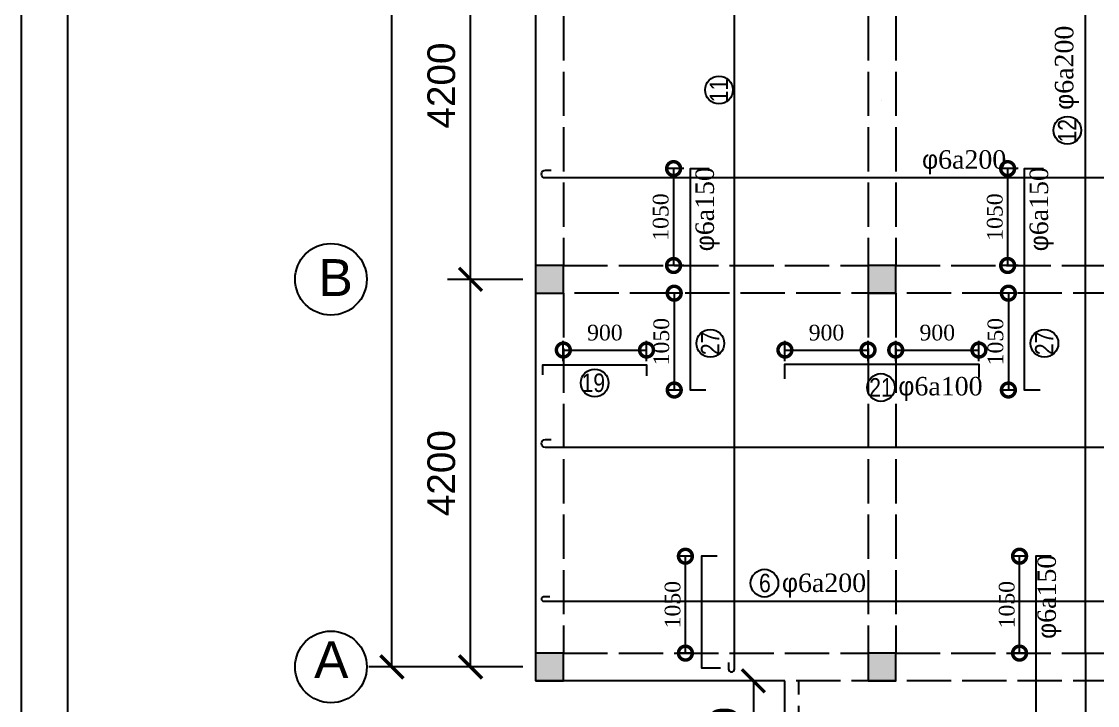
# Model space of a CAD drawing. Extents: x -105064 to -20964, y -943 to 58457.
# Drawn here: x -105064 to -93411, y 30565 to 37976 of the extents above; entities that cross this region are included whole.
import ezdxf

# ---------------------------------------------------------------- set-up
doc = ezdxf.new("R2010")
doc.units = 0
doc.header["$LTSCALE"] = 40
doc.linetypes.add('ACAD_ISO02W100', pattern=[15, 12, -3])
doc.layers.get('0').update_dxf_attribs({"linetype": 'CONTINUOUS'})
doc.layers.get('DEFPOINTS').update_dxf_attribs({"linetype": 'CONTINUOUS'})
for name, color, linetype in [('BAO', 3, 'CONTINUOUS'), ('COT', 3, 'CONTINUOUS'), ('KTHUOT', 6, 'CONTINUOUS'), ('MANH', 2, 'CONTINUOUS'), ('TEXT', 7, 'CONTINUOUS'), ('THEP', 1, 'CONTINUOUS'), ('TUONG', 7, 'CONTINUOUS')]:
    doc.layers.add(name, color=color, linetype=linetype)
doc.styles.add('DIM-NEW', font='')
doc.styles.add('VNI-HELVE', font='')
doc.styles.add('VNI-TIMES', font='')
doc.styles.get('DIM-NEW').set_extended_font_data('VNI-Helve-Condense')
doc.styles.get('VNI-HELVE').set_extended_font_data('VNI-Helve')
doc.styles.get('VNI-TIMES').set_extended_font_data('VNI-Times')
doc.dimstyles.new('D1', dxfattribs={"dimscale": 0, "dimtxt": 300, "dimasz": 250, "dimexe": 250, "dimexo": 0, "dimgap": 160, "dimtad": 1, "dimdec": 0, "dimdsep": 46, "dimtxsty": 'VNI-HELVE', "dimblk1": 'ARCHTICK', "dimblk2": 'ARCHTICK', "dimsah": 1, "dimcen": 2.5, "dimclrd": 6, "dimclre": 6, "dimclrt": 6, "dimadec": 0, "dimazin": 0, "dimtfac": 1, "dimtdec": 0, "dimtmove": 0, "dimatfit": 3, "dimldrblk": 'ARCHTICK', "dimfxl": 1, "dimtolj": 1, "dimtzin": 0, "dimarcsym": 0})

# ---------------------------------------------------------------- blocks, each defined once
blk = doc.blocks.new('_ARCHTICK')
at = {"color": 0, "linetype": 'ByBlock', "const_width": 0.15}
blk.add_lwpolyline([(-0.5, -0.5), (0.5, 0.5)], dxfattribs=at)
blk = doc.blocks.new('*D30')
at = {"layer": 'DEFPOINTS', "color": 0, "linetype": 'Continuous', "transparency": 16777216}
for p in [(-96796, 30832), (-97138, 29332), (-96796, 29332)]:
    blk.add_point(p, dxfattribs=at)
at = {"layer": 'KTHUOT', "color": 6, "linetype": 'Continuous', "lineweight": -2, "transparency": 16777216}
for p, q in [((-96796, 30832), (-97388, 30832)), ((-97138, 30832), (-97138, 29332)), ((-96796, 29332), (-97388, 29332))]:
    blk.add_line(p, q, dxfattribs=at)
at = {"layer": 'KTHUOT', "color": 6, "linetype": 'Continuous', "lineweight": -2, "transparency": 16777216, "xscale": 250, "yscale": 250, "zscale": 250}
for p, rotation in [((-97138, 30832), 90), ((-97138, 29332), 270)]:
    blk.add_blockref('_ARCHTICK', p, dxfattribs=dict(at, rotation=rotation))
at = {"layer": 'KTHUOT', "color": 6, "linetype": 'Continuous', "transparency": 16777216, "insert": (-97452, 30082), "char_height": 300, "attachment_point": 5, "rotation": 90, "style": 'VNI-HELVE'}
blk.add_mtext('\\A1;1500', dxfattribs=at)
blk = doc.blocks.new('_DotSmall')
at = {"color": 0, "linetype": 'ByBlock', "const_width": 0.5}
blk.add_lwpolyline([(-0.0625, 0, 1), (0.0625, 0, 1)], format="xyb", close=True, dxfattribs=at)
blk = doc.blocks.new('*D180')
at = {"layer": 'DEFPOINTS', "color": 0, "linetype": 'Continuous', "transparency": 16777216}
for p in [(-98295, 34416), (-99196, 34227), (-98295, 34227)]:
    blk.add_point(p, dxfattribs=at)
at = {"layer": 'KTHUOT', "color": 9, "linetype": 'Continuous', "lineweight": -2, "transparency": 16777216}
for p, q in [((-99196, 34297), (-99196, 34516)), ((-98295, 34297), (-98295, 34516)), ((-99196, 34416), (-98295, 34416))]:
    blk.add_line(p, q, dxfattribs=at)
at = {"layer": 'KTHUOT', "color": 9, "linetype": 'Continuous', "lineweight": -2, "transparency": 16777216, "xscale": 300, "yscale": 300, "zscale": 300, "rotation": 180}
blk.add_blockref('_DotSmall', (-99196, 34416), dxfattribs=at)
at = {"layer": 'KTHUOT', "color": 9, "linetype": 'Continuous', "lineweight": -2, "transparency": 16777216, "xscale": 300, "yscale": 300, "zscale": 300}
blk.add_blockref('_DotSmall', (-98295, 34416), dxfattribs=at)
at = {"layer": 'KTHUOT', "color": 7, "linetype": 'Continuous', "transparency": 16777216, "insert": (-98746, 34604), "char_height": 170, "attachment_point": 5, "style": 'VNI-TIMES'}
blk.add_mtext('\\A1;900', dxfattribs=at)
blk = doc.blocks.new('*D181')
at = {"layer": 'DEFPOINTS', "color": 0, "linetype": 'Continuous', "transparency": 16777216}
for p in [(-95896, 34416), (-96796, 34227), (-95896, 34227)]:
    blk.add_point(p, dxfattribs=at)
at = {"layer": 'KTHUOT', "color": 9, "linetype": 'Continuous', "lineweight": -2, "transparency": 16777216}
for p, q in [((-96796, 34297), (-96796, 34516)), ((-95896, 34297), (-95896, 34516)), ((-96796, 34416), (-95896, 34416))]:
    blk.add_line(p, q, dxfattribs=at)
at = {"layer": 'KTHUOT', "color": 9, "linetype": 'Continuous', "lineweight": -2, "transparency": 16777216, "xscale": 300, "yscale": 300, "zscale": 300, "rotation": 180}
blk.add_blockref('_DotSmall', (-96796, 34416), dxfattribs=at)
at = {"layer": 'KTHUOT', "color": 9, "linetype": 'Continuous', "lineweight": -2, "transparency": 16777216, "xscale": 300, "yscale": 300, "zscale": 300}
blk.add_blockref('_DotSmall', (-95896, 34416), dxfattribs=at)
at = {"layer": 'KTHUOT', "color": 7, "linetype": 'Continuous', "transparency": 16777216, "insert": (-96346, 34604), "char_height": 170, "attachment_point": 5, "style": 'VNI-TIMES'}
blk.add_mtext('\\A1;900', dxfattribs=at)
blk = doc.blocks.new('*D179')
at = {"layer": 'DEFPOINTS', "color": 0, "linetype": 'Continuous', "transparency": 16777216}
for p in [(-94695, 34416), (-95596, 34227), (-94695, 34227)]:
    blk.add_point(p, dxfattribs=at)
at = {"layer": 'KTHUOT', "color": 9, "linetype": 'Continuous', "lineweight": -2, "transparency": 16777216}
for p, q in [((-95596, 34297), (-95596, 34516)), ((-94695, 34297), (-94695, 34516)), ((-95596, 34416), (-94695, 34416))]:
    blk.add_line(p, q, dxfattribs=at)
at = {"layer": 'KTHUOT', "color": 9, "linetype": 'Continuous', "lineweight": -2, "transparency": 16777216, "xscale": 300, "yscale": 300, "zscale": 300, "rotation": 180}
blk.add_blockref('_DotSmall', (-95596, 34416), dxfattribs=at)
at = {"layer": 'KTHUOT', "color": 9, "linetype": 'Continuous', "lineweight": -2, "transparency": 16777216, "xscale": 300, "yscale": 300, "zscale": 300}
blk.add_blockref('_DotSmall', (-94695, 34416), dxfattribs=at)
at = {"layer": 'KTHUOT', "color": 7, "linetype": 'Continuous', "transparency": 16777216, "insert": (-95146, 34604), "char_height": 170, "attachment_point": 5, "style": 'VNI-TIMES'}
blk.add_mtext('\\A1;900', dxfattribs=at)
blk = doc.blocks.new('*D390')
at = {"layer": 'DEFPOINTS', "color": 0, "linetype": 'Continuous', "transparency": 16777216}
for p in [(-97820, 36382), (-98002, 35332), (-97820, 35332)]:
    blk.add_point(p, dxfattribs=at)
at = {"layer": 'KTHUOT', "color": 9, "linetype": 'Continuous', "lineweight": -2, "transparency": 16777216}
for p, q in [((-97890, 36382), (-98072, 36382)), ((-98002, 36382), (-98002, 35332)), ((-97890, 35332), (-98072, 35332))]:
    blk.add_line(p, q, dxfattribs=at)
at = {"layer": 'KTHUOT', "color": 9, "linetype": 'Continuous', "lineweight": -2, "transparency": 16777216, "xscale": 300, "yscale": 300, "zscale": 300}
for p, rotation in [((-98002, 36382), 90), ((-98002, 35332), 270)]:
    blk.add_blockref('_DotSmall', p, dxfattribs=dict(at, rotation=rotation))
at = {"layer": 'KTHUOT', "color": 7, "linetype": 'Continuous', "transparency": 16777216, "insert": (-98141, 35857), "char_height": 170, "attachment_point": 5, "rotation": 90, "style": 'VNI-TIMES'}
blk.add_mtext('\\A1;1050', dxfattribs=at)
blk = doc.blocks.new('*D391')
at = {"layer": 'DEFPOINTS', "color": 0, "linetype": 'Continuous', "transparency": 16777216}
for p in [(-97862, 35032), (-97995, 33983), (-97862, 33983)]:
    blk.add_point(p, dxfattribs=at)
at = {"layer": 'KTHUOT', "color": 9, "linetype": 'Continuous', "lineweight": -2, "transparency": 16777216}
for p, q in [((-97932, 35032), (-98065, 35032)), ((-97995, 35032), (-97995, 33983)), ((-97932, 33983), (-98065, 33983))]:
    blk.add_line(p, q, dxfattribs=at)
at = {"layer": 'KTHUOT', "color": 9, "linetype": 'Continuous', "lineweight": -2, "transparency": 16777216, "xscale": 300, "yscale": 300, "zscale": 300}
for p, rotation in [((-97995, 35032), 90), ((-97995, 33983), 270)]:
    blk.add_blockref('_DotSmall', p, dxfattribs=dict(at, rotation=rotation))
at = {"layer": 'KTHUOT', "color": 7, "linetype": 'Continuous', "transparency": 16777216, "insert": (-98134, 34507), "char_height": 170, "attachment_point": 5, "rotation": 90, "style": 'VNI-TIMES'}
blk.add_mtext('\\A1;1050', dxfattribs=at)
blk = doc.blocks.new('*D392')
at = {"layer": 'DEFPOINTS', "color": 0, "linetype": 'Continuous', "transparency": 16777216}
for p in [(-97874, 32182), (-97741, 32182), (-97741, 31132)]:
    blk.add_point(p, dxfattribs=at)
at = {"layer": 'KTHUOT', "color": 9, "linetype": 'Continuous', "lineweight": -2, "transparency": 16777216}
for p, q in [((-97811, 32182), (-97944, 32182)), ((-97874, 31132), (-97874, 32182)), ((-97811, 31132), (-97944, 31132))]:
    blk.add_line(p, q, dxfattribs=at)
at = {"layer": 'KTHUOT', "color": 9, "linetype": 'Continuous', "lineweight": -2, "transparency": 16777216, "xscale": 300, "yscale": 300, "zscale": 300}
for p, rotation in [((-97874, 32182), 90), ((-97874, 31132), 270)]:
    blk.add_blockref('_DotSmall', p, dxfattribs=dict(at, rotation=rotation))
at = {"layer": 'KTHUOT', "color": 7, "linetype": 'Continuous', "transparency": 16777216, "insert": (-98012, 31657), "char_height": 170, "attachment_point": 5, "rotation": 90, "style": 'VNI-TIMES'}
blk.add_mtext('\\A1;1050', dxfattribs=at)
blk = doc.blocks.new('*D437')
at = {"layer": 'DEFPOINTS', "color": 0, "linetype": 'Continuous', "transparency": 16777216}
for p in [(-94201, 36382), (-94384, 35332), (-94201, 35332)]:
    blk.add_point(p, dxfattribs=at)
at = {"layer": 'KTHUOT', "color": 9, "linetype": 'Continuous', "lineweight": -2, "transparency": 16777216}
for p, q in [((-94271, 36382), (-94454, 36382)), ((-94384, 36382), (-94384, 35332)), ((-94271, 35332), (-94454, 35332))]:
    blk.add_line(p, q, dxfattribs=at)
at = {"layer": 'KTHUOT', "color": 9, "linetype": 'Continuous', "lineweight": -2, "transparency": 16777216, "xscale": 300, "yscale": 300, "zscale": 300}
for p, rotation in [((-94384, 36382), 90), ((-94384, 35332), 270)]:
    blk.add_blockref('_DotSmall', p, dxfattribs=dict(at, rotation=rotation))
at = {"layer": 'KTHUOT', "color": 7, "linetype": 'Continuous', "transparency": 16777216, "insert": (-94522, 35857), "char_height": 170, "attachment_point": 5, "rotation": 90, "style": 'VNI-TIMES'}
blk.add_mtext('\\A1;1050', dxfattribs=at)
blk = doc.blocks.new('*D438')
at = {"layer": 'DEFPOINTS', "color": 0, "linetype": 'Continuous', "transparency": 16777216}
for p in [(-94244, 35032), (-94376, 33983), (-94244, 33983)]:
    blk.add_point(p, dxfattribs=at)
at = {"layer": 'KTHUOT', "color": 9, "linetype": 'Continuous', "lineweight": -2, "transparency": 16777216}
for p, q in [((-94314, 35032), (-94446, 35032)), ((-94376, 35032), (-94376, 33983)), ((-94314, 33983), (-94446, 33983))]:
    blk.add_line(p, q, dxfattribs=at)
at = {"layer": 'KTHUOT', "color": 9, "linetype": 'Continuous', "lineweight": -2, "transparency": 16777216, "xscale": 300, "yscale": 300, "zscale": 300}
for p, rotation in [((-94376, 35032), 90), ((-94376, 33983), 270)]:
    blk.add_blockref('_DotSmall', p, dxfattribs=dict(at, rotation=rotation))
at = {"layer": 'KTHUOT', "color": 7, "linetype": 'Continuous', "transparency": 16777216, "insert": (-94515, 34507), "char_height": 170, "attachment_point": 5, "rotation": 90, "style": 'VNI-TIMES'}
blk.add_mtext('\\A1;1050', dxfattribs=at)
blk = doc.blocks.new('*D439')
at = {"layer": 'DEFPOINTS', "color": 0, "linetype": 'Continuous', "transparency": 16777216}
for p in [(-94255, 32182), (-94122, 32182), (-94122, 31132)]:
    blk.add_point(p, dxfattribs=at)
at = {"layer": 'KTHUOT', "color": 9, "linetype": 'Continuous', "lineweight": -2, "transparency": 16777216}
for p, q in [((-94192, 32182), (-94325, 32182)), ((-94255, 31132), (-94255, 32182)), ((-94192, 31132), (-94325, 31132))]:
    blk.add_line(p, q, dxfattribs=at)
at = {"layer": 'KTHUOT', "color": 9, "linetype": 'Continuous', "lineweight": -2, "transparency": 16777216, "xscale": 300, "yscale": 300, "zscale": 300}
for p, rotation in [((-94255, 32182), 90), ((-94255, 31132), 270)]:
    blk.add_blockref('_DotSmall', p, dxfattribs=dict(at, rotation=rotation))
at = {"layer": 'KTHUOT', "color": 7, "linetype": 'Continuous', "transparency": 16777216, "insert": (-94393, 31657), "char_height": 170, "attachment_point": 5, "rotation": 90, "style": 'VNI-TIMES'}
blk.add_mtext('\\A1;1050', dxfattribs=at)
blk = doc.blocks.new('*D514')
at = {"layer": 'DEFPOINTS', "color": 0, "transparency": 16777216}
for p in [(-101053, 51782), (-99634, 51782), (-99634, 30982)]:
    blk.add_point(p, dxfattribs=at)
at = {"layer": 'KTHUOT', "color": 6, "lineweight": -2, "transparency": 16777216}
for p, q in [((-99634, 51782), (-101303, 51782)), ((-101053, 30982), (-101053, 51782)), ((-99634, 30982), (-101303, 30982))]:
    blk.add_line(p, q, dxfattribs=at)
at = {"layer": 'KTHUOT', "color": 6, "lineweight": -2, "transparency": 16777216, "xscale": 250, "yscale": 250, "zscale": 250}
for p, rotation in [((-101053, 51782), 90), ((-101053, 30982), 270)]:
    blk.add_blockref('_ARCHTICK', p, dxfattribs=dict(at, rotation=rotation))
at = {"layer": 'KTHUOT', "color": 6, "transparency": 16777216, "insert": (-101367, 41382), "char_height": 300, "attachment_point": 5, "rotation": 90, "style": 'VNI-HELVE'}
blk.add_mtext('\\A1;20800', dxfattribs=at)
blk = doc.blocks.new('*D518')
at = {"layer": 'DEFPOINTS', "color": 0, "transparency": 16777216}
for p in [(-100201, 39382), (-99634, 39382), (-99814, 35182)]:
    blk.add_point(p, dxfattribs=at)
at = {"layer": 'KTHUOT', "color": 6, "lineweight": -2, "transparency": 16777216}
for p, q in [((-99634, 39382), (-100451, 39382)), ((-100201, 35182), (-100201, 39382)), ((-99814, 35182), (-100451, 35182))]:
    blk.add_line(p, q, dxfattribs=at)
at = {"layer": 'KTHUOT', "color": 6, "lineweight": -2, "transparency": 16777216, "xscale": 250, "yscale": 250, "zscale": 250}
for p, rotation in [((-100201, 39382), 90), ((-100201, 35182), 270)]:
    blk.add_blockref('_ARCHTICK', p, dxfattribs=dict(at, rotation=rotation))
at = {"layer": 'KTHUOT', "color": 6, "transparency": 16777216, "insert": (-100516, 37282), "char_height": 300, "attachment_point": 5, "rotation": 90, "style": 'VNI-HELVE'}
blk.add_mtext('\\A1;4200', dxfattribs=at)
blk = doc.blocks.new('*D515')
at = {"layer": 'DEFPOINTS', "color": 0, "transparency": 16777216}
for p in [(-100201, 35182), (-99634, 35182), (-99634, 30982)]:
    blk.add_point(p, dxfattribs=at)
at = {"layer": 'KTHUOT', "color": 6, "lineweight": -2, "transparency": 16777216}
for p, q in [((-99634, 35182), (-100451, 35182)), ((-100201, 30982), (-100201, 35182)), ((-99634, 30982), (-100451, 30982))]:
    blk.add_line(p, q, dxfattribs=at)
at = {"layer": 'KTHUOT', "color": 6, "lineweight": -2, "transparency": 16777216, "xscale": 250, "yscale": 250, "zscale": 250}
for p, rotation in [((-100201, 35182), 90), ((-100201, 30982), 270)]:
    blk.add_blockref('_ARCHTICK', p, dxfattribs=dict(at, rotation=rotation))
at = {"layer": 'KTHUOT', "color": 6, "transparency": 16777216, "insert": (-100516, 33082), "char_height": 300, "attachment_point": 5, "rotation": 90, "style": 'VNI-HELVE'}
blk.add_mtext('\\A1;4200', dxfattribs=at)

msp = doc.modelspace()

# ---------------------------------------------------------------- linework, layer by layer
at = {"layer": 'BAO', "color": 3, "linetype": 'Continuous'}
for centre in [(-101712.5, 35182.4), (-101712.5, 30982.4)]:
    msp.add_circle(centre, 388.2, dxfattribs=at)
at = {"layer": 'COT'}
for points in [[(-99495.8, 35032.4), (-99195.8, 35032.4), (-99195.8, 35332.4), (-99495.8, 35332.4)], [(-95895.8, 35032.4), (-95595.8, 35032.4), (-95595.8, 35332.4), (-95895.8, 35332.4)], [(-99495.8, 30832.4), (-99195.8, 30832.4), (-99195.8, 31132.4), (-99495.8, 31132.4)], [(-95895.8, 30832.4), (-95595.8, 30832.4), (-95595.8, 31132.4), (-95895.8, 31132.4)]]:
    msp.add_lwpolyline(points, close=True, dxfattribs=at)
for points in [[(-99495.8, 35032.4), (-99195.8, 35032.4), (-99495.8, 35332.4), (-99195.8, 35332.4)], [(-95895.8, 35032.4), (-95595.8, 35032.4), (-95895.8, 35332.4), (-95595.8, 35332.4)], [(-99495.8, 30832.4), (-99195.8, 30832.4), (-99495.8, 31132.4), (-99195.8, 31132.4)], [(-95895.8, 30832.4), (-95595.8, 30832.4), (-95895.8, 31132.4), (-95595.8, 31132.4)]]:
    msp.add_solid(points, dxfattribs=at)
at = {"layer": 'KTHUOT', "color": 6, "linetype": 'Continuous'}
for centre in [(-97510.2, 37233.9), (-93736.8, 36797.7), (-97604.3, 34488.3), (-93985.4, 34488.3), (-98855.8, 34059.7), (-95756.3, 34010.1), (-97017.5, 31889.9)]:
    msp.add_circle(centre, 150, dxfattribs=at)
at = {"layer": 'MANH', "linetype": 'Continuous'}
for p, q in [((-99495.8, 39232.4), (-99495.8, 35332.4)), ((-99495.8, 35032.4), (-99495.8, 31132.4)), ((-96795.8, 29332.4), (-96795.8, 30832.4))]:
    msp.add_line(p, q, dxfattribs=at)
at = {"layer": 'MANH', "linetype": 'ACAD_ISO02W100'}
for p, q in [((-99195.8, 39232.4), (-99195.8, 35332.4)), ((-95895.8, 39232.4), (-95895.8, 35332.4)), ((-95595.8, 39232.4), (-95595.8, 35332.4)), ((-99195.8, 35332.4), (-95895.8, 35332.4)), ((-95595.8, 35332.4), (-92295.8, 35332.4)), ((-99195.8, 35032.4), (-99195.8, 31132.4)), ((-95595.8, 35032.4), (-99195.8, 35032.4)), ((-95895.8, 35032.4), (-95895.8, 31132.4)), ((-95595.8, 35032.4), (-95595.8, 31132.4)), ((-91995.8, 35032.4), (-95595.8, 35032.4)), ((-99195.8, 31132.4), (-95895.8, 31132.4)), ((-95595.8, 31132.4), (-92295.8, 31132.4)), ((-95595.8, 30832.4), (-96795.8, 30832.4)), ((-96645.8, 29482.4), (-96645.8, 30832.4)), ((-91995.8, 30832.4), (-95595.8, 30832.4))]:
    msp.add_line(p, q, dxfattribs=at)
at = {"layer": 'MANH', "color": 2, "linetype": 'Continuous'}
msp.add_line((-96795.8, 30832.4), (-99495.8, 30832.4), dxfattribs=at)
at = {"layer": 'THEP'}
for points in [[(-97406.4, 31030.2), (-97406.4, 30959.1, 1), (-97343.1, 30959.1), (-97343.1, 39397.5, 1), (-97414.2, 39397.5), (-97414.2, 39334.4)], [(-93541, 31132.4), (-93541, 39397.5, 1), (-93612, 39397.5), (-93612, 39334.4)], [(-71788.2, 36370.7), (-71703, 36370.7, -1), (-71703, 36280.4), (-71703, 36280.4), (-99390.5, 36280.4, -1), (-99390.5, 36365.2), (-99326.4, 36365.2)], [(-71788.2, 33451), (-71703, 33451, -1), (-71703, 33360.7), (-71703, 33360.7), (-99390.5, 33360.7, -1), (-99390.5, 33445.5), (-99326.4, 33445.5)], [(-99343.8, 31741), (-99409.9, 31741, 1), (-99409.9, 31693.8), (-89114.4, 31693.8, 1), (-89114.4, 31738.3), (-89186, 31738.3)], [(-93541, 31132.4), (-93541, 29421.3, -1), (-93622.3, 29421.3), (-93622.3, 29464.4)]]:
    msp.add_lwpolyline(points, format="xyb", dxfattribs=at)
for points in [[(-95745.2, 37120), (-95745.2, 37120)], [(-97652.1, 33982.5), (-97820, 33982.5), (-97820, 36382.5), (-97615.1, 36382.5)], [(-94033.3, 33982.5), (-94201.2, 33982.5), (-94201.2, 36382.5), (-93996.3, 36382.5)], [(-96796.5, 34105.8), (-96796.5, 34262.7), (-94696.1, 34262.7), (-94696.1, 34117.9)], [(-99419.5, 34148), (-99419.5, 34256.8), (-98295.4, 34256.8), (-98295.4, 34138.3)], [(-97530.5, 32182.3), (-97698.4, 32182.3), (-97698.4, 30971.9), (-97493.5, 30971.9)], [(-93911.7, 32182.3), (-94079.5, 32182.3), (-94079.5, 29403.3), (-93874.6, 29403.3)]]:
    msp.add_lwpolyline(points, dxfattribs=at)
at = {"layer": 'TUONG', "color": 3, "linetype": 'Continuous'}
for points in [[(-105063.8, -943.4), (-105063.8, 58456.6), (-20963.8, 58456.6), (-20963.8, -943.4), (-105063.8, -943.4)], [(-104563.8, -443.4), (-104563.8, 57956.6), (-21463.8, 57956.6), (-21463.8, -443.4)]]:
    msp.add_lwpolyline(points, close=True, dxfattribs=at)

# ---------------------------------------------------------------- texts
at = {"layer": 'TEXT', "style": 'DIM-NEW'}
for s, p in [('11', (-97412.1, 37100.9)), ('12', (-93638.7, 36664.8)), ('27', (-97506.2, 34361)), ('27', (-93887.4, 34361))]:
    msp.add_text(s, height=200, rotation=90, dxfattribs=at).set_placement(p)
at = {"layer": 'TEXT'}
for s, height, style, p in [('B', 400, 'VNI-HELVE', (-101848.2, 35001.3)), ('19', 200, 'DIM-NEW', (-98999, 33961.6)), ('21', 200, 'DIM-NEW', (-95883.5, 33912.1)), ('6', 200, 'DIM-NEW', (-97076.5, 31791.8)), ('A', 400, 'VNI-HELVE', (-101895.5, 30860.6))]:
    msp.add_text(s, height=height, dxfattribs=dict(at, style=style)).set_placement(p)
at = {"layer": 'TEXT', "char_height": 200, "width": 982.857, "attachment_point": 1, "rotation": 90, "style": 'VNI-TIMES'}
for s, insert in [('{\\fSymbol|b0|i0|c2|p16;f}6a200', (-93872.3, 37019.2)), ('{\\fSymbol|b0|i0|c2|p16;f}6a150', (-97764.7, 35486.7)), ('{\\fSymbol|b0|i0|c2|p16;f}6a150', (-94145.9, 35486.7)), ('{\\fSymbol|b0|i0|c2|p16;f}6a150', (-94061.3, 31286.5))]:
    msp.add_mtext(s, dxfattribs=dict(at, insert=insert))
at = {"layer": 'TEXT', "char_height": 200, "width": 982.857, "attachment_point": 1, "style": 'VNI-TIMES'}
for s, insert in [('{\\fSymbol|b0|i0|c2|p16;f}6a200', (-95310.5, 36581.1)), ('{\\fSymbol|b0|i0|c2|p16;f}6a100', (-95567, 34124.5)), ('{\\fSymbol|b0|i0|c2|p16;f}6a200', (-96828.2, 31994.5))]:
    msp.add_mtext(s, dxfattribs=dict(at, insert=insert))

# ---------------------------------------------------------------- dimensions: what is measured, and where the dimension line sits
at = {"layer": 'KTHUOT'}
for base, p1, p2, picture, middle in [((-101053.3, 51782.4), (-99634, 30982.4), (-99634, 51782.4), '*D514', (-101367.5, 41382.4)), ((-100201.4, 39382.4), (-99814, 35182.4), (-99634, 39382.4), '*D518', (-100515.6, 37282.4)), ((-100201.4, 35182.4), (-99634, 30982.4), (-99634, 35182.4), '*D515', (-100515.6, 33082.4))]:
    dim = msp.add_linear_dim(base=base, p1=p1, p2=p2, angle=90, dimstyle='D1', override={"dimscale": 1}, dxfattribs=at)
    dim.commit()
    dim.dimension.update_dxf_attribs({"geometry": picture, "text_midpoint": middle})
at = {"layer": 'KTHUOT', "color": 6, "linetype": 'Continuous'}
for base, p1, p2, angle, override, picture, middle in [((-98002.4, 35332.4), (-97820, 36382.5), (-97820, 35332.4), 90, {"dimscale": 1, "dimtxt": 170, "dimasz": 300, "dimexe": 70, "dimexo": 70, "dimgap": 50, "dimtxsty": 'VNI-TIMES', "dimblk1": 'DotSmall', "dimblk2": 'DotSmall', "dimclrd": 9, "dimclre": 9, "dimclrt": 7}, '*D390', (-98140.8, 35857.5)), ((-94383.6, 35332.4), (-94201.2, 36382.5), (-94201.2, 35332.4), 90, {"dimscale": 1, "dimtxt": 170, "dimasz": 300, "dimexe": 70, "dimexo": 70, "dimgap": 50, "dimtxsty": 'VNI-TIMES', "dimblk1": 'DotSmall', "dimblk2": 'DotSmall', "dimclrd": 9, "dimclre": 9, "dimclrt": 7}, '*D437', (-94522, 35857.5)), ((-97995.3, 33982.5), (-97862.4, 35032.4), (-97862.4, 33982.5), 90, {"dimscale": 1, "dimtxt": 170, "dimasz": 300, "dimexe": 70, "dimexo": 70, "dimgap": 50, "dimtxsty": 'VNI-TIMES', "dimblk1": 'DotSmall', "dimblk2": 'DotSmall', "dimclrd": 9, "dimclre": 9, "dimclrt": 7}, '*D391', (-98133.7, 34507.5)), ((-94376.5, 33982.5), (-94243.6, 35032.4), (-94243.6, 33982.5), 90, {"dimscale": 1, "dimtxt": 170, "dimasz": 300, "dimexe": 70, "dimexo": 70, "dimgap": 50, "dimtxsty": 'VNI-TIMES', "dimblk1": 'DotSmall', "dimblk2": 'DotSmall', "dimclrd": 9, "dimclre": 9, "dimclrt": 7}, '*D438', (-94514.9, 34507.5)), ((-97873.7, 32182.3), (-97740.8, 31132.4), (-97740.8, 32182.3), 270, {"dimscale": 1, "dimtxt": 170, "dimasz": 300, "dimexe": 70, "dimexo": 70, "dimgap": 50, "dimtxsty": 'VNI-TIMES', "dimblk1": 'DotSmall', "dimblk2": 'DotSmall', "dimclrd": 9, "dimclre": 9, "dimclrt": 7}, '*D392', (-98012.1, 31657.4)), ((-94254.9, 32182.3), (-94122, 31132.4), (-94122, 32182.3), 270, {"dimscale": 1, "dimtxt": 170, "dimasz": 300, "dimexe": 70, "dimexo": 70, "dimgap": 50, "dimtxsty": 'VNI-TIMES', "dimblk1": 'DotSmall', "dimblk2": 'DotSmall', "dimclrd": 9, "dimclre": 9, "dimclrt": 7}, '*D439', (-94393.3, 31657.4)), ((-97137.7, 29332.4), (-96795.8, 30832.4), (-96795.8, 29332.4), 90, {"dimscale": 1}, '*D30', (-97451.9, 30082.4))]:
    dim = msp.add_linear_dim(base=base, p1=p1, p2=p2, angle=angle, dimstyle='D1', override=override, dxfattribs=at)
    dim.commit()
    dim.dimension.update_dxf_attribs({"geometry": picture, "text_midpoint": middle})
for base, p1, p2, picture, middle in [((-98295.4, 34416.3), (-99195.8, 34226.7), (-98295.4, 34226.7), '*D180', (-98745.6, 34604.4)), ((-95895.8347, 34416.3477), (-96796.2719, 34226.7071), (-95895.8347, 34226.7071), '*D181', (-96346.0533, 34604.3744)), ((-94695.4, 34416.3), (-95595.8, 34226.7), (-94695.4, 34226.7), '*D179', (-95145.6, 34604.4))]:
    dim = msp.add_linear_dim(base=base, p1=p1, p2=p2, dimstyle='D1', override={"dimscale": 1, "dimtxt": 170, "dimasz": 300, "dimexe": 100, "dimexo": 70, "dimgap": 100, "dimtxsty": 'VNI-TIMES', "dimblk1": 'DotSmall', "dimblk2": 'DotSmall', "dimclrd": 9, "dimclre": 9, "dimclrt": 7}, dxfattribs=at)
    dim.commit()
    dim.dimension.update_dxf_attribs({"geometry": picture, "text_midpoint": middle})

doc.saveas('drawing.dxf')
